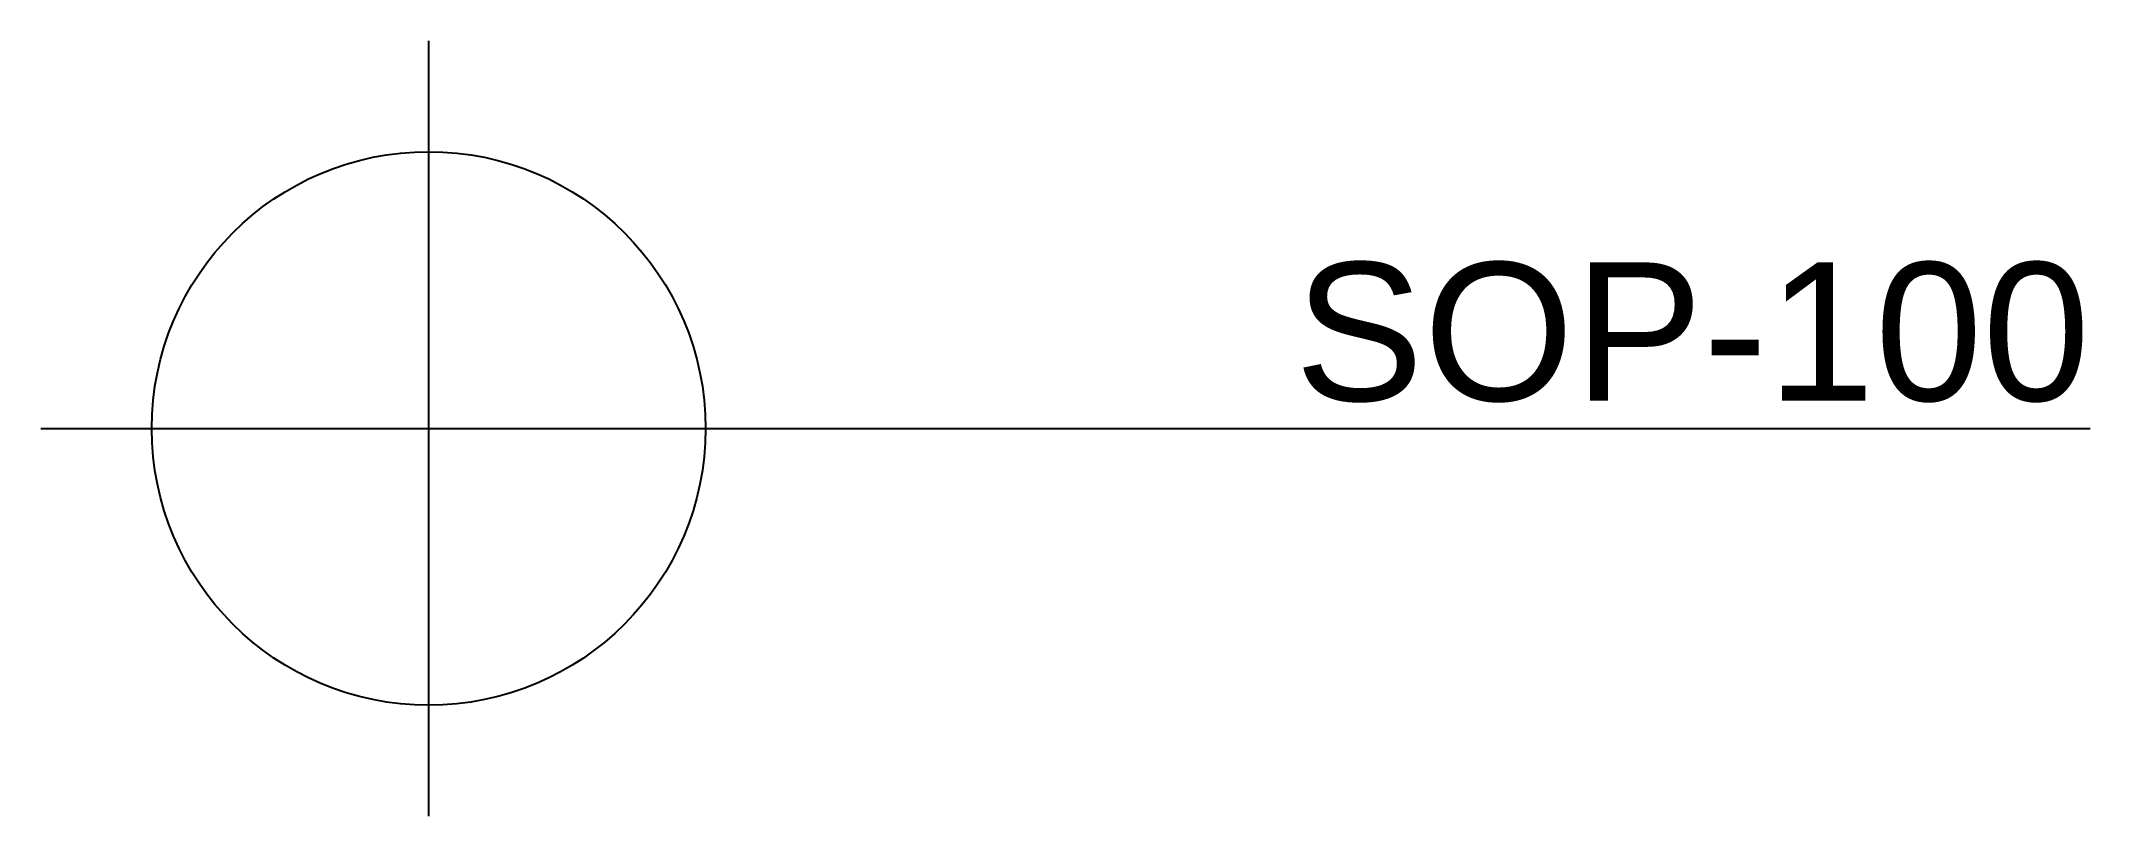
# Model space of a CAD drawing. Header units: millimetres. Extents: x 1843 to 5543, y 979 to 2379.
import ezdxf
from ezdxf.enums import TextEntityAlignment as Align

# ---------------------------------------------------------------- set-up
doc = ezdxf.new("R2010")
doc.units = ezdxf.units.MM
doc.layers.add('SOP-Metric', color=40, linetype='Continuous')
doc.styles.get("Standard").update_dxf_attribs({"font": 'Arial.ttf'})

# ---------------------------------------------------------------- blocks, each defined once
blk = doc.blocks.new('SOP-Metric')
for p, q in [((0, 700), (0, -700)), ((-700, 0), (3000, 0))]:
    blk.add_line(p, q)
blk.add_circle((0, 0), 500)
blk.add_attdef('SOP_NO', text='', height=250).set_placement((3000, 50), align=Align.RIGHT)
at = {"flags": 1}
blk.add_attdef('SOP_TYPE', text='', height=250, dxfattribs=at).set_placement((3000, -50), align=Align.TOP_RIGHT)

msp = doc.modelspace()

# ---------------------------------------------------------------- block references
at = {"layer": 'SOP-Metric'}
ref = msp.add_blockref('SOP-Metric', (2542.7, 1679.4), dxfattribs=at)
ref.add_attrib('SOP_NO', 'SOP-100', dxfattribs={"layer": '0', "color": 1, "height": 250}).set_placement((5542.7, 1729.4), align=Align.RIGHT)

doc.saveas('drawing.dxf')
